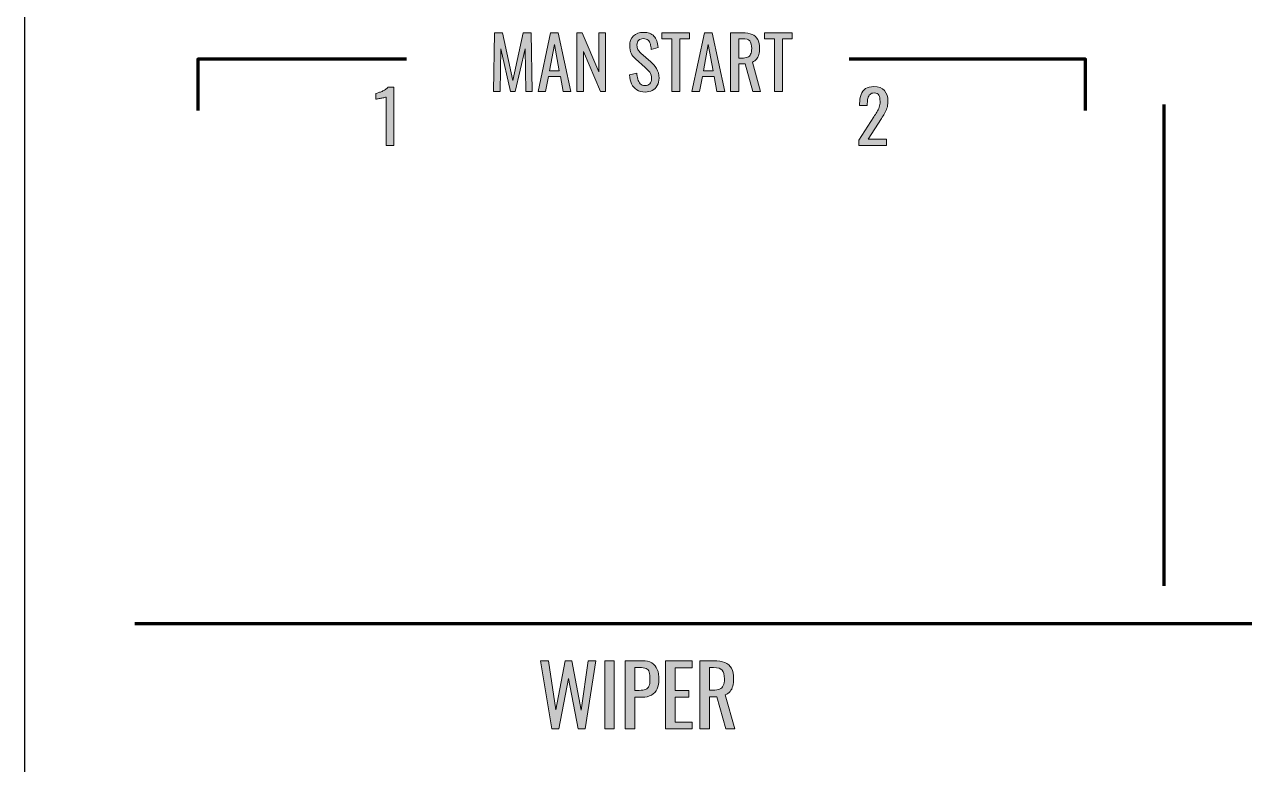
# Model space of a CAD drawing. Header units: inches. Extents: x 116 to 496, y 0 to 792.
# Drawn here: x 116.4 to 319.3, y 204.3 to 327.3 of the extents above; entities that cross this region are included whole.
import ezdxf

# ---------------------------------------------------------------- set-up
doc = ezdxf.new("R2010")
doc.units = ezdxf.units.IN
doc.header["$MEASUREMENT"] = 0
for name, color, linetype in [('Layer 2', 7, 'Continuous'), ('Left_SIde_Panel_01__Holes v4_0', 7, 'Continuous'), ('TEXT', 7, 'Continuous')]:
    doc.layers.add(name, color=color, linetype=linetype)

# ---------------------------------------------------------------- blocks, each defined once
blk = doc.blocks.new('block 26')
at = {"layer": 'Left_SIde_Panel_01__Holes v4_0', "color": 7, "lineweight": 25}
blk.add_lwpolyline([(116.5, -0.08), (116.44, 792.05)], dxfattribs=at)
blk = doc.blocks.new('block 74')
at = {"layer": 'Layer 2', "color": 7, "lineweight": 106}
for points in [[(180, 321.5), (145.26, 321.5), (145.26, 313)], [(292.89, 313), (292.89, 321.5), (253.57, 321.5)]]:
    blk.add_lwpolyline(points, dxfattribs=at)
blk = doc.blocks.new('block 88')
at = {"layer": 'TEXT'}
h = blk.add_hatch(color=7, dxfattribs=at)
h.dxf.hatch_style = 2
h.paths.add_polyline_path([(194.43, 316.17), (194.61, 325.89), (195.95, 325.89), (197.66, 318), (199.39, 325.89), (200.71, 325.89), (200.89, 316.17), (199.8, 316.17), (199.69, 323.22), (198.05, 316.17), (197.28, 316.17), (195.65, 323.22), (195.54, 316.17)])
h = blk.add_hatch(color=7, dxfattribs=at)
h.dxf.hatch_style = 2
h.paths.add_polyline_path([(201.85, 316.17), (203.91, 325.89), (205.22, 325.89), (207.3, 316.17), (206.01, 316.17), (205.57, 318.61), (203.59, 318.61), (203.12, 316.17)])
h.paths.add_polyline_path([(203.77, 319.59), (205.39, 319.59), (204.57, 323.97)])
h = blk.add_hatch(color=7, dxfattribs=at)
h.dxf.hatch_style = 2
h.paths.add_polyline_path([(208.28, 316.17), (208.28, 325.89), (209.21, 325.89), (211.96, 319.43), (211.96, 325.89), (213.09, 325.89), (213.09, 316.17), (212.23, 316.17), (209.43, 322.8), (209.43, 316.17)])
h = blk.add_hatch(color=7, dxfattribs=at)
h.dxf.hatch_style = 2
edge = h.paths.add_edge_path()
edge.add_spline(control_points=[(219.66, 316.06), (219.1, 316.06), (218.63, 316.18), (218.26, 316.42), (217.89, 316.66), (217.6, 316.99), (217.41, 317.41), (217.22, 317.84), (217.11, 318.33), (217.08, 318.89), (217.08, 318.89), (218.28, 319.21), (218.28, 319.21), (218.3, 318.87), (218.35, 318.54), (218.44, 318.22), (218.52, 317.9), (218.66, 317.64), (218.85, 317.43), (219.04, 317.23), (219.31, 317.13), (219.66, 317.13), (220.01, 317.13), (220.27, 317.22), (220.46, 317.42), (220.63, 317.62), (220.73, 317.9), (220.73, 318.27), (220.73, 318.71), (220.62, 319.06), (220.42, 319.33), (220.22, 319.6), (219.97, 319.87), (219.67, 320.14), (219.67, 320.14), (218.04, 321.58), (218.04, 321.58), (217.72, 321.86), (217.48, 322.16), (217.33, 322.5), (217.18, 322.83), (217.1, 323.24), (217.1, 323.73), (217.1, 324.44), (217.3, 324.99), (217.71, 325.38), (218.12, 325.77), (218.68, 325.97), (219.38, 325.97), (219.76, 325.97), (220.1, 325.92), (220.4, 325.82), (220.69, 325.72), (220.93, 325.57), (221.13, 325.36), (221.32, 325.15), (221.48, 324.89), (221.59, 324.57), (221.71, 324.26), (221.79, 323.89), (221.83, 323.46), (221.83, 323.46), (220.68, 323.15), (220.68, 323.15), (220.65, 323.47), (220.6, 323.76), (220.53, 324.03), (220.46, 324.3), (220.33, 324.52), (220.15, 324.68), (219.98, 324.84), (219.72, 324.93), (219.38, 324.93), (219.04, 324.93), (218.78, 324.84), (218.59, 324.66), (218.41, 324.48), (218.31, 324.21), (218.31, 323.86), (218.31, 323.56), (218.36, 323.32), (218.46, 323.13), (218.56, 322.93), (218.72, 322.74), (218.95, 322.54), (218.95, 322.54), (220.59, 321.1), (220.59, 321.1), (220.96, 320.78), (221.28, 320.4), (221.56, 319.95), (221.84, 319.51), (221.98, 318.98), (221.98, 318.37), (221.98, 317.89), (221.88, 317.48), (221.69, 317.13), (221.48, 316.78), (221.21, 316.52), (220.86, 316.33), (220.51, 316.15), (220.11, 316.06), (219.66, 316.06)], knot_values=[0, 0, 0, 0, 1, 1, 1, 2, 2, 2, 3, 3, 3, 4, 4, 4, 5, 5, 5, 6, 6, 6, 7, 7, 7, 8, 8, 8, 9, 9, 9, 10, 10, 10, 11, 11, 11, 12, 12, 12, 13, 13, 13, 14, 14, 14, 15, 15, 15, 16, 16, 16, 17, 17, 17, 18, 18, 18, 19, 19, 19, 20, 20, 20, 21, 21, 21, 22, 22, 22, 23, 23, 23, 24, 24, 24, 25, 25, 25, 26, 26, 26, 27, 27, 27, 28, 28, 28, 29, 29, 29, 30, 30, 30, 31, 31, 31, 32, 32, 32, 33, 33, 33, 34, 34, 34, 34], degree=3, periodic=0)
h = blk.add_hatch(color=7, dxfattribs=at)
h.dxf.hatch_style = 2
h.paths.add_polyline_path([(224.11, 316.17), (224.11, 324.88), (222.46, 324.88), (222.46, 325.89), (227.06, 325.89), (227.06, 324.88), (225.46, 324.88), (225.46, 316.17)])
h = blk.add_hatch(color=7, dxfattribs=at)
h.dxf.hatch_style = 2
h.paths.add_polyline_path([(227.44, 316.17), (229.51, 325.89), (230.82, 325.89), (232.89, 316.17), (231.61, 316.17), (231.17, 318.61), (229.18, 318.61), (228.72, 316.17)])
h.paths.add_polyline_path([(229.36, 319.59), (230.98, 319.59), (230.17, 323.97)])
h = blk.add_hatch(color=7, dxfattribs=at)
h.dxf.hatch_style = 2
edge = h.paths.add_edge_path()
edge.add_spline(control_points=[(233.88, 316.17), (233.88, 316.17), (233.88, 325.89), (233.88, 325.89), (233.88, 325.89), (235.83, 325.89), (235.83, 325.89), (236.48, 325.89), (237.02, 325.8), (237.44, 325.63), (237.86, 325.46), (238.18, 325.18), (238.38, 324.8), (238.59, 324.42), (238.69, 323.92), (238.69, 323.31), (238.69, 322.93), (238.65, 322.59), (238.57, 322.28), (238.49, 321.97), (238.36, 321.71), (238.18, 321.5), (238.01, 321.29), (237.78, 321.13), (237.49, 321.04), (237.49, 321.04), (238.87, 316.17), (238.87, 316.17), (238.87, 316.17), (237.56, 316.17), (237.56, 316.17), (237.56, 316.17), (236.29, 320.73), (236.29, 320.73), (236.29, 320.73), (235.23, 320.73), (235.23, 320.73), (235.23, 320.73), (235.23, 316.17), (235.23, 316.17), (235.23, 316.17), (233.88, 316.17), (233.88, 316.17)], knot_values=[0, 0, 0, 0, 1, 1, 1, 2, 2, 2, 3, 3, 3, 4, 4, 4, 5, 5, 5, 6, 6, 6, 7, 7, 7, 8, 8, 8, 9, 9, 9, 10, 10, 10, 11, 11, 11, 12, 12, 12, 13, 13, 13, 14, 14, 14, 14], degree=3, periodic=0)
edge = h.paths.add_edge_path()
edge.add_spline(control_points=[(235.23, 321.7), (235.23, 321.7), (235.75, 321.7), (235.75, 321.7), (236.13, 321.7), (236.44, 321.75), (236.68, 321.84), (236.92, 321.94), (237.1, 322.1), (237.21, 322.33), (237.32, 322.57), (237.38, 322.89), (237.38, 323.31), (237.38, 323.87), (237.28, 324.28), (237.07, 324.54), (236.86, 324.79), (236.45, 324.91), (235.83, 324.91), (235.83, 324.91), (235.23, 324.91), (235.23, 324.91), (235.23, 324.91), (235.23, 321.7), (235.23, 321.7)], knot_values=[0, 0, 0, 0, 1, 1, 1, 2, 2, 2, 3, 3, 3, 4, 4, 4, 5, 5, 5, 6, 6, 6, 7, 7, 7, 8, 8, 8, 8], degree=3, periodic=0)
h = blk.add_hatch(color=7, dxfattribs=at)
h.dxf.hatch_style = 2
h.paths.add_polyline_path([(241.17, 316.17), (241.17, 324.88), (239.53, 324.88), (239.53, 325.89), (244.12, 325.89), (244.12, 324.88), (242.53, 324.88), (242.53, 316.17)])
at = {"layer": 'TEXT', "lineweight": 0}
for points in [[(194.43, 316.17), (194.61, 325.89), (195.95, 325.89), (197.66, 318), (199.39, 325.89), (200.71, 325.89), (200.89, 316.17), (199.8, 316.17), (199.69, 323.22), (198.05, 316.17), (197.28, 316.17), (195.65, 323.22), (195.54, 316.17), (194.43, 316.17)], [(201.85, 316.17), (203.91, 325.89), (205.22, 325.89), (207.3, 316.17), (206.01, 316.17), (205.57, 318.61), (203.59, 318.61), (203.12, 316.17), (201.85, 316.17)], [(208.28, 316.17), (208.28, 325.89), (209.21, 325.89), (211.96, 319.43), (211.96, 325.89), (213.09, 325.89), (213.09, 316.17), (212.23, 316.17), (209.43, 322.8), (209.43, 316.17), (208.28, 316.17)], [(224.11, 316.17), (224.11, 324.88), (222.46, 324.88), (222.46, 325.89), (227.06, 325.89), (227.06, 324.88), (225.46, 324.88), (225.46, 316.17), (224.11, 316.17)], [(227.44, 316.17), (229.51, 325.89), (230.82, 325.89), (232.89, 316.17), (231.61, 316.17), (231.17, 318.61), (229.18, 318.61), (228.72, 316.17), (227.44, 316.17)], [(241.17, 316.17), (241.17, 324.88), (239.53, 324.88), (239.53, 325.89), (244.12, 325.89), (244.12, 324.88), (242.53, 324.88), (242.53, 316.17), (241.17, 316.17)], [(203.77, 319.59), (205.39, 319.59), (204.57, 323.97), (203.77, 319.59)], [(229.36, 319.59), (230.98, 319.59), (230.17, 323.97), (229.36, 319.59)]]:
    blk.add_lwpolyline(points, dxfattribs=at)
for points, knots in [([(219.66, 316.06), (219.1, 316.06), (218.63, 316.18), (218.26, 316.42), (217.89, 316.66), (217.6, 316.99), (217.41, 317.41), (217.22, 317.84), (217.11, 318.33), (217.08, 318.89), (217.08, 318.89), (218.28, 319.21), (218.28, 319.21), (218.3, 318.87), (218.35, 318.54), (218.44, 318.22), (218.52, 317.9), (218.66, 317.64), (218.85, 317.43), (219.04, 317.23), (219.31, 317.13), (219.66, 317.13), (220.01, 317.13), (220.27, 317.22), (220.46, 317.42), (220.63, 317.62), (220.73, 317.9), (220.73, 318.27), (220.73, 318.71), (220.62, 319.06), (220.42, 319.33), (220.22, 319.6), (219.97, 319.87), (219.67, 320.14), (219.67, 320.14), (218.04, 321.58), (218.04, 321.58), (217.72, 321.86), (217.48, 322.16), (217.33, 322.5), (217.18, 322.83), (217.1, 323.24), (217.1, 323.73), (217.1, 324.44), (217.3, 324.99), (217.71, 325.38), (218.12, 325.77), (218.68, 325.97), (219.38, 325.97), (219.76, 325.97), (220.1, 325.92), (220.4, 325.82), (220.69, 325.72), (220.93, 325.57), (221.13, 325.36), (221.32, 325.15), (221.48, 324.89), (221.59, 324.57), (221.71, 324.26), (221.79, 323.89), (221.83, 323.46), (221.83, 323.46), (220.68, 323.15), (220.68, 323.15), (220.65, 323.47), (220.6, 323.76), (220.53, 324.03), (220.46, 324.3), (220.33, 324.52), (220.15, 324.68), (219.98, 324.84), (219.72, 324.93), (219.38, 324.93), (219.04, 324.93), (218.78, 324.84), (218.59, 324.66), (218.41, 324.48), (218.31, 324.21), (218.31, 323.86), (218.31, 323.56), (218.36, 323.32), (218.46, 323.13), (218.56, 322.93), (218.72, 322.74), (218.95, 322.54), (218.95, 322.54), (220.59, 321.1), (220.59, 321.1), (220.96, 320.78), (221.28, 320.4), (221.56, 319.95), (221.84, 319.51), (221.98, 318.98), (221.98, 318.37), (221.98, 317.89), (221.88, 317.48), (221.69, 317.13), (221.48, 316.78), (221.21, 316.52), (220.86, 316.33), (220.51, 316.15), (220.11, 316.06), (219.66, 316.06)], [0, 0, 0, 0, 1, 1, 1, 2, 2, 2, 3, 3, 3, 4, 4, 4, 5, 5, 5, 6, 6, 6, 7, 7, 7, 8, 8, 8, 9, 9, 9, 10, 10, 10, 11, 11, 11, 12, 12, 12, 13, 13, 13, 14, 14, 14, 15, 15, 15, 16, 16, 16, 17, 17, 17, 18, 18, 18, 19, 19, 19, 20, 20, 20, 21, 21, 21, 22, 22, 22, 23, 23, 23, 24, 24, 24, 25, 25, 25, 26, 26, 26, 27, 27, 27, 28, 28, 28, 29, 29, 29, 30, 30, 30, 31, 31, 31, 32, 32, 32, 33, 33, 33, 34, 34, 34, 34]), ([(233.88, 316.17), (233.88, 316.17), (233.88, 325.89), (233.88, 325.89), (233.88, 325.89), (235.83, 325.89), (235.83, 325.89), (236.48, 325.89), (237.02, 325.8), (237.44, 325.63), (237.86, 325.46), (238.18, 325.18), (238.38, 324.8), (238.59, 324.42), (238.69, 323.92), (238.69, 323.31), (238.69, 322.93), (238.65, 322.59), (238.57, 322.28), (238.49, 321.97), (238.36, 321.71), (238.18, 321.5), (238.01, 321.29), (237.78, 321.13), (237.49, 321.04), (237.49, 321.04), (238.87, 316.17), (238.87, 316.17), (238.87, 316.17), (237.56, 316.17), (237.56, 316.17), (237.56, 316.17), (236.29, 320.73), (236.29, 320.73), (236.29, 320.73), (235.23, 320.73), (235.23, 320.73), (235.23, 320.73), (235.23, 316.17), (235.23, 316.17), (235.23, 316.17), (233.88, 316.17), (233.88, 316.17)], [0, 0, 0, 0, 1, 1, 1, 2, 2, 2, 3, 3, 3, 4, 4, 4, 5, 5, 5, 6, 6, 6, 7, 7, 7, 8, 8, 8, 9, 9, 9, 10, 10, 10, 11, 11, 11, 12, 12, 12, 13, 13, 13, 14, 14, 14, 14]), ([(235.23, 321.7), (235.23, 321.7), (235.75, 321.7), (235.75, 321.7), (236.13, 321.7), (236.44, 321.75), (236.68, 321.84), (236.92, 321.94), (237.1, 322.1), (237.21, 322.33), (237.32, 322.57), (237.38, 322.89), (237.38, 323.31), (237.38, 323.87), (237.28, 324.28), (237.07, 324.54), (236.86, 324.79), (236.45, 324.91), (235.83, 324.91), (235.83, 324.91), (235.23, 324.91), (235.23, 324.91), (235.23, 324.91), (235.23, 321.7), (235.23, 321.7)], [0, 0, 0, 0, 1, 1, 1, 2, 2, 2, 3, 3, 3, 4, 4, 4, 5, 5, 5, 6, 6, 6, 7, 7, 7, 8, 8, 8, 8])]:
    blk.add_open_spline(points, degree=3, knots=knots, dxfattribs=at)
blk = doc.blocks.new('block 102')
at = {"layer": 'TEXT'}
h = blk.add_hatch(color=7, dxfattribs=at)
h.dxf.hatch_style = 2
edge = h.paths.add_edge_path()
edge.add_spline(control_points=[(176.59, 307.17), (176.59, 307.17), (176.59, 315.21), (176.59, 315.21), (176.58, 315.2), (176.49, 315.17), (176.32, 315.13), (176.15, 315.09), (175.96, 315.05), (175.74, 315.01), (175.52, 314.97), (175.33, 314.94), (175.16, 314.91), (175, 314.87), (174.91, 314.86), (174.9, 314.86), (174.9, 314.86), (174.9, 315.83), (174.9, 315.83), (175.04, 315.86), (175.19, 315.91), (175.37, 315.96), (175.55, 316.02), (175.74, 316.09), (175.93, 316.17), (176.11, 316.25), (176.29, 316.35), (176.47, 316.47), (176.64, 316.59), (176.78, 316.73), (176.9, 316.89), (176.9, 316.89), (177.88, 316.89), (177.88, 316.89), (177.88, 316.89), (177.88, 307.17), (177.88, 307.17), (177.88, 307.17), (176.59, 307.17), (176.59, 307.17)], knot_values=[0, 0, 0, 0, 1, 1, 1, 2, 2, 2, 3, 3, 3, 4, 4, 4, 5, 5, 5, 6, 6, 6, 7, 7, 7, 8, 8, 8, 9, 9, 9, 10, 10, 10, 11, 11, 11, 12, 12, 12, 13, 13, 13, 13], degree=3, periodic=0)
at = {"layer": 'TEXT', "lineweight": 0}
blk.add_open_spline([(176.59, 307.17), (176.59, 307.17), (176.59, 315.21), (176.59, 315.21), (176.58, 315.2), (176.49, 315.17), (176.32, 315.13), (176.15, 315.09), (175.96, 315.05), (175.74, 315.01), (175.52, 314.97), (175.33, 314.94), (175.16, 314.91), (175, 314.87), (174.91, 314.86), (174.9, 314.86), (174.9, 314.86), (174.9, 315.83), (174.9, 315.83), (175.04, 315.86), (175.19, 315.91), (175.37, 315.96), (175.55, 316.02), (175.74, 316.09), (175.93, 316.17), (176.11, 316.25), (176.29, 316.35), (176.47, 316.47), (176.64, 316.59), (176.78, 316.73), (176.9, 316.89), (176.9, 316.89), (177.88, 316.89), (177.88, 316.89), (177.88, 316.89), (177.88, 307.17), (177.88, 307.17), (177.88, 307.17), (176.59, 307.17), (176.59, 307.17)], degree=3, knots=[0, 0, 0, 0, 1, 1, 1, 2, 2, 2, 3, 3, 3, 4, 4, 4, 5, 5, 5, 6, 6, 6, 7, 7, 7, 8, 8, 8, 9, 9, 9, 10, 10, 10, 11, 11, 11, 12, 12, 12, 13, 13, 13, 13], dxfattribs=at)
blk = doc.blocks.new('block 103')
at = {"layer": 'TEXT'}
h = blk.add_hatch(color=7, dxfattribs=at)
h.dxf.hatch_style = 2
edge = h.paths.add_edge_path()
edge.add_spline(control_points=[(255.22, 307.17), (255.22, 307.17), (255.22, 308.08), (255.22, 308.08), (255.22, 308.08), (257.69, 311.93), (257.69, 311.93), (257.88, 312.22), (258.04, 312.49), (258.2, 312.73), (258.36, 312.98), (258.48, 313.24), (258.58, 313.52), (258.69, 313.8), (258.73, 314.11), (258.73, 314.47), (258.73, 314.92), (258.66, 315.27), (258.52, 315.53), (258.38, 315.79), (258.12, 315.91), (257.76, 315.91), (257.46, 315.91), (257.22, 315.83), (257.06, 315.66), (256.89, 315.49), (256.77, 315.27), (256.71, 315), (256.64, 314.73), (256.61, 314.44), (256.61, 314.13), (256.61, 314.13), (256.61, 313.8), (256.61, 313.8), (256.61, 313.8), (255.33, 313.8), (255.33, 313.8), (255.33, 313.8), (255.33, 314.14), (255.33, 314.14), (255.33, 314.72), (255.41, 315.22), (255.56, 315.64), (255.72, 316.06), (255.97, 316.39), (256.32, 316.62), (256.67, 316.85), (257.13, 316.97), (257.7, 316.97), (258.49, 316.97), (259.07, 316.75), (259.46, 316.3), (259.84, 315.86), (260.03, 315.25), (260.03, 314.46), (260.03, 314.05), (259.98, 313.68), (259.88, 313.37), (259.78, 313.06), (259.65, 312.77), (259.49, 312.49), (259.33, 312.22), (259.16, 311.94), (258.96, 311.65), (258.96, 311.65), (256.73, 308.25), (256.73, 308.25), (256.73, 308.25), (259.8, 308.25), (259.8, 308.25), (259.8, 308.25), (259.8, 307.17), (259.8, 307.17), (259.8, 307.17), (255.22, 307.17), (255.22, 307.17)], knot_values=[0, 0, 0, 0, 1, 1, 1, 2, 2, 2, 3, 3, 3, 4, 4, 4, 5, 5, 5, 6, 6, 6, 7, 7, 7, 8, 8, 8, 9, 9, 9, 10, 10, 10, 11, 11, 11, 12, 12, 12, 13, 13, 13, 14, 14, 14, 15, 15, 15, 16, 16, 16, 17, 17, 17, 18, 18, 18, 19, 19, 19, 20, 20, 20, 21, 21, 21, 22, 22, 22, 23, 23, 23, 24, 24, 24, 25, 25, 25, 25], degree=3, periodic=0)
at = {"layer": 'TEXT', "lineweight": 0}
blk.add_open_spline([(255.22, 307.17), (255.22, 307.17), (255.22, 308.08), (255.22, 308.08), (255.22, 308.08), (257.69, 311.93), (257.69, 311.93), (257.88, 312.22), (258.04, 312.49), (258.2, 312.73), (258.36, 312.98), (258.48, 313.24), (258.58, 313.52), (258.69, 313.8), (258.73, 314.11), (258.73, 314.47), (258.73, 314.92), (258.66, 315.27), (258.52, 315.53), (258.38, 315.79), (258.12, 315.91), (257.76, 315.91), (257.46, 315.91), (257.22, 315.83), (257.06, 315.66), (256.89, 315.49), (256.77, 315.27), (256.71, 315), (256.64, 314.73), (256.61, 314.44), (256.61, 314.13), (256.61, 314.13), (256.61, 313.8), (256.61, 313.8), (256.61, 313.8), (255.33, 313.8), (255.33, 313.8), (255.33, 313.8), (255.33, 314.14), (255.33, 314.14), (255.33, 314.72), (255.41, 315.22), (255.56, 315.64), (255.72, 316.06), (255.97, 316.39), (256.32, 316.62), (256.67, 316.85), (257.13, 316.97), (257.7, 316.97), (258.49, 316.97), (259.07, 316.75), (259.46, 316.3), (259.84, 315.86), (260.03, 315.25), (260.03, 314.46), (260.03, 314.05), (259.98, 313.68), (259.88, 313.37), (259.78, 313.06), (259.65, 312.77), (259.49, 312.49), (259.33, 312.22), (259.16, 311.94), (258.96, 311.65), (258.96, 311.65), (256.73, 308.25), (256.73, 308.25), (256.73, 308.25), (259.8, 308.25), (259.8, 308.25), (259.8, 308.25), (259.8, 307.17), (259.8, 307.17), (259.8, 307.17), (255.22, 307.17), (255.22, 307.17)], degree=3, knots=[0, 0, 0, 0, 1, 1, 1, 2, 2, 2, 3, 3, 3, 4, 4, 4, 5, 5, 5, 6, 6, 6, 7, 7, 7, 8, 8, 8, 9, 9, 9, 10, 10, 10, 11, 11, 11, 12, 12, 12, 13, 13, 13, 14, 14, 14, 15, 15, 15, 16, 16, 16, 17, 17, 17, 18, 18, 18, 19, 19, 19, 20, 20, 20, 21, 21, 21, 22, 22, 22, 23, 23, 23, 24, 24, 24, 25, 25, 25, 25], dxfattribs=at)
blk = doc.blocks.new('block 111')
at = {"layer": 'TEXT'}
h = blk.add_hatch(color=7, dxfattribs=at)
h.dxf.hatch_style = 2
h.paths.add_polyline_path([(204.65, 211.77), (202.8, 223.11), (204.12, 223.11), (205.34, 214.97), (206.86, 223.07), (207.98, 223.07), (209.52, 214.92), (210.71, 223.11), (212, 223.11), (210.18, 211.77), (209.03, 211.77), (207.45, 220.17), (205.85, 211.77)])
h = blk.add_hatch(color=7, dxfattribs=at)
h.dxf.hatch_style = 2
h.paths.add_polyline_path([(213.47, 211.77), (213.47, 223.11), (215.02, 223.11), (215.02, 211.77)])
h = blk.add_hatch(color=7, dxfattribs=at)
h.dxf.hatch_style = 2
edge = h.paths.add_edge_path()
edge.add_spline(control_points=[(216.86, 211.77), (216.86, 211.77), (216.86, 223.11), (216.86, 223.11), (216.86, 223.11), (219.67, 223.11), (219.67, 223.11), (220.35, 223.11), (220.9, 222.99), (221.3, 222.74), (221.71, 222.5), (222, 222.14), (222.19, 221.67), (222.38, 221.21), (222.47, 220.64), (222.47, 219.98), (222.47, 219.38), (222.37, 218.86), (222.16, 218.42), (221.95, 217.99), (221.64, 217.65), (221.23, 217.41), (220.81, 217.17), (220.3, 217.05), (219.69, 217.05), (219.69, 217.05), (218.44, 217.05), (218.44, 217.05), (218.44, 217.05), (218.44, 211.77), (218.44, 211.77), (218.44, 211.77), (216.86, 211.77), (216.86, 211.77)], knot_values=[0, 0, 0, 0, 1, 1, 1, 2, 2, 2, 3, 3, 3, 4, 4, 4, 5, 5, 5, 6, 6, 6, 7, 7, 7, 8, 8, 8, 9, 9, 9, 10, 10, 10, 11, 11, 11, 11], degree=3, periodic=0)
edge = h.paths.add_edge_path()
edge.add_spline(control_points=[(218.44, 218.19), (218.44, 218.19), (219.17, 218.19), (219.17, 218.19), (219.62, 218.19), (219.98, 218.24), (220.25, 218.34), (220.51, 218.44), (220.69, 218.62), (220.81, 218.88), (220.92, 219.14), (220.97, 219.5), (220.97, 219.96), (220.97, 220.5), (220.93, 220.92), (220.85, 221.21), (220.77, 221.5), (220.61, 221.7), (220.36, 221.81), (220.1, 221.92), (219.71, 221.98), (219.18, 221.98), (219.18, 221.98), (218.44, 221.98), (218.44, 221.98), (218.44, 221.98), (218.44, 218.19), (218.44, 218.19)], knot_values=[0, 0, 0, 0, 1, 1, 1, 2, 2, 2, 3, 3, 3, 4, 4, 4, 5, 5, 5, 6, 6, 6, 7, 7, 7, 8, 8, 8, 9, 9, 9, 9], degree=3, periodic=0)
h = blk.add_hatch(color=7, dxfattribs=at)
h.dxf.hatch_style = 2
h.paths.add_polyline_path([(223.58, 211.77), (223.58, 223.11), (227.97, 223.11), (227.97, 221.94), (225.16, 221.94), (225.16, 218.19), (227.44, 218.19), (227.44, 217.07), (225.16, 217.07), (225.16, 212.91), (228, 212.91), (228, 211.77)])
h = blk.add_hatch(color=7, dxfattribs=at)
h.dxf.hatch_style = 2
edge = h.paths.add_edge_path()
edge.add_spline(control_points=[(229.27, 211.77), (229.27, 211.77), (229.27, 223.11), (229.27, 223.11), (229.27, 223.11), (231.56, 223.11), (231.56, 223.11), (232.31, 223.11), (232.94, 223.01), (233.43, 222.81), (233.93, 222.61), (234.29, 222.29), (234.53, 221.85), (234.77, 221.4), (234.89, 220.82), (234.89, 220.1), (234.89, 219.67), (234.84, 219.27), (234.75, 218.91), (234.66, 218.55), (234.51, 218.24), (234.3, 218), (234.1, 217.75), (233.83, 217.57), (233.49, 217.46), (233.49, 217.46), (235.1, 211.77), (235.1, 211.77), (235.1, 211.77), (233.57, 211.77), (233.57, 211.77), (233.57, 211.77), (232.09, 217.09), (232.09, 217.09), (232.09, 217.09), (230.86, 217.09), (230.86, 217.09), (230.86, 217.09), (230.86, 211.77), (230.86, 211.77), (230.86, 211.77), (229.27, 211.77), (229.27, 211.77)], knot_values=[0, 0, 0, 0, 1, 1, 1, 2, 2, 2, 3, 3, 3, 4, 4, 4, 5, 5, 5, 6, 6, 6, 7, 7, 7, 8, 8, 8, 9, 9, 9, 10, 10, 10, 11, 11, 11, 12, 12, 12, 13, 13, 13, 14, 14, 14, 14], degree=3, periodic=0)
edge = h.paths.add_edge_path()
edge.add_spline(control_points=[(230.86, 218.23), (230.86, 218.23), (231.46, 218.23), (231.46, 218.23), (231.91, 218.23), (232.27, 218.28), (232.55, 218.4), (232.83, 218.51), (233.04, 218.7), (233.17, 218.97), (233.3, 219.24), (233.36, 219.62), (233.36, 220.1), (233.36, 220.77), (233.24, 221.25), (233, 221.54), (232.76, 221.83), (232.28, 221.98), (231.56, 221.98), (231.56, 221.98), (230.86, 221.98), (230.86, 221.98), (230.86, 221.98), (230.86, 218.23), (230.86, 218.23)], knot_values=[0, 0, 0, 0, 1, 1, 1, 2, 2, 2, 3, 3, 3, 4, 4, 4, 5, 5, 5, 6, 6, 6, 7, 7, 7, 8, 8, 8, 8], degree=3, periodic=0)
at = {"layer": 'TEXT', "lineweight": 0}
for points in [[(204.65, 211.77), (202.8, 223.11), (204.12, 223.11), (205.34, 214.97), (206.86, 223.07), (207.98, 223.07), (209.52, 214.92), (210.71, 223.11), (212, 223.11), (210.18, 211.77), (209.03, 211.77), (207.45, 220.17), (205.85, 211.77), (204.65, 211.77)], [(213.47, 211.77), (213.47, 223.11), (215.02, 223.11), (215.02, 211.77), (213.47, 211.77)], [(223.58, 211.77), (223.58, 223.11), (227.97, 223.11), (227.97, 221.94), (225.16, 221.94), (225.16, 218.19), (227.44, 218.19), (227.44, 217.07), (225.16, 217.07), (225.16, 212.91), (228, 212.91), (228, 211.77), (223.58, 211.77)]]:
    blk.add_lwpolyline(points, dxfattribs=at)
for points, knots in [([(216.86, 211.77), (216.86, 211.77), (216.86, 223.11), (216.86, 223.11), (216.86, 223.11), (219.67, 223.11), (219.67, 223.11), (220.35, 223.11), (220.9, 222.99), (221.3, 222.74), (221.71, 222.5), (222, 222.14), (222.19, 221.67), (222.38, 221.21), (222.47, 220.64), (222.47, 219.98), (222.47, 219.38), (222.37, 218.86), (222.16, 218.42), (221.95, 217.99), (221.64, 217.65), (221.23, 217.41), (220.81, 217.17), (220.3, 217.05), (219.69, 217.05), (219.69, 217.05), (218.44, 217.05), (218.44, 217.05), (218.44, 217.05), (218.44, 211.77), (218.44, 211.77), (218.44, 211.77), (216.86, 211.77), (216.86, 211.77)], [0, 0, 0, 0, 1, 1, 1, 2, 2, 2, 3, 3, 3, 4, 4, 4, 5, 5, 5, 6, 6, 6, 7, 7, 7, 8, 8, 8, 9, 9, 9, 10, 10, 10, 11, 11, 11, 11]), ([(218.44, 218.19), (218.44, 218.19), (219.17, 218.19), (219.17, 218.19), (219.62, 218.19), (219.98, 218.24), (220.25, 218.34), (220.51, 218.44), (220.69, 218.62), (220.81, 218.88), (220.92, 219.14), (220.97, 219.5), (220.97, 219.96), (220.97, 220.5), (220.93, 220.92), (220.85, 221.21), (220.77, 221.5), (220.61, 221.7), (220.36, 221.81), (220.1, 221.92), (219.71, 221.98), (219.18, 221.98), (219.18, 221.98), (218.44, 221.98), (218.44, 221.98), (218.44, 221.98), (218.44, 218.19), (218.44, 218.19)], [0, 0, 0, 0, 1, 1, 1, 2, 2, 2, 3, 3, 3, 4, 4, 4, 5, 5, 5, 6, 6, 6, 7, 7, 7, 8, 8, 8, 9, 9, 9, 9]), ([(229.27, 211.77), (229.27, 211.77), (229.27, 223.11), (229.27, 223.11), (229.27, 223.11), (231.56, 223.11), (231.56, 223.11), (232.31, 223.11), (232.94, 223.01), (233.43, 222.81), (233.93, 222.61), (234.29, 222.29), (234.53, 221.85), (234.77, 221.4), (234.89, 220.82), (234.89, 220.1), (234.89, 219.67), (234.84, 219.27), (234.75, 218.91), (234.66, 218.55), (234.51, 218.24), (234.3, 218), (234.1, 217.75), (233.83, 217.57), (233.49, 217.46), (233.49, 217.46), (235.1, 211.77), (235.1, 211.77), (235.1, 211.77), (233.57, 211.77), (233.57, 211.77), (233.57, 211.77), (232.09, 217.09), (232.09, 217.09), (232.09, 217.09), (230.86, 217.09), (230.86, 217.09), (230.86, 217.09), (230.86, 211.77), (230.86, 211.77), (230.86, 211.77), (229.27, 211.77), (229.27, 211.77)], [0, 0, 0, 0, 1, 1, 1, 2, 2, 2, 3, 3, 3, 4, 4, 4, 5, 5, 5, 6, 6, 6, 7, 7, 7, 8, 8, 8, 9, 9, 9, 10, 10, 10, 11, 11, 11, 12, 12, 12, 13, 13, 13, 14, 14, 14, 14]), ([(230.86, 218.23), (230.86, 218.23), (231.46, 218.23), (231.46, 218.23), (231.91, 218.23), (232.27, 218.28), (232.55, 218.4), (232.83, 218.51), (233.04, 218.7), (233.17, 218.97), (233.3, 219.24), (233.36, 219.62), (233.36, 220.1), (233.36, 220.77), (233.24, 221.25), (233, 221.54), (232.76, 221.83), (232.28, 221.98), (231.56, 221.98), (231.56, 221.98), (230.86, 221.98), (230.86, 221.98), (230.86, 221.98), (230.86, 218.23), (230.86, 218.23)], [0, 0, 0, 0, 1, 1, 1, 2, 2, 2, 3, 3, 3, 4, 4, 4, 5, 5, 5, 6, 6, 6, 7, 7, 7, 8, 8, 8, 8])]:
    blk.add_open_spline(points, degree=3, knots=knots, dxfattribs=at)

msp = doc.modelspace()

# ---------------------------------------------------------------- linework, layer by layer
at = {"layer": 'Layer 2', "color": 7, "lineweight": 106}
for points in [[(305.98, 234), (305.98, 314)], [(477.26, 227.67), (134.8, 227.67)]]:
    msp.add_lwpolyline(points, dxfattribs=at)

# ---------------------------------------------------------------- block references
at = {"layer": 'Layer 2'}
msp.add_blockref('block 74', (0, 0), dxfattribs=at)
at = {"layer": 'Left_SIde_Panel_01__Holes v4_0'}
msp.add_blockref('block 26', (0, 0), dxfattribs=at)
at = {"layer": 'TEXT'}
for name, p in [('block 88', (0, 0)), ('block 102', (0, 0)), ('block 103', (0, 0)), ('block 111', (-0.51, -1.56))]:
    msp.add_blockref(name, p, dxfattribs=at)

doc.saveas('drawing.dxf')
